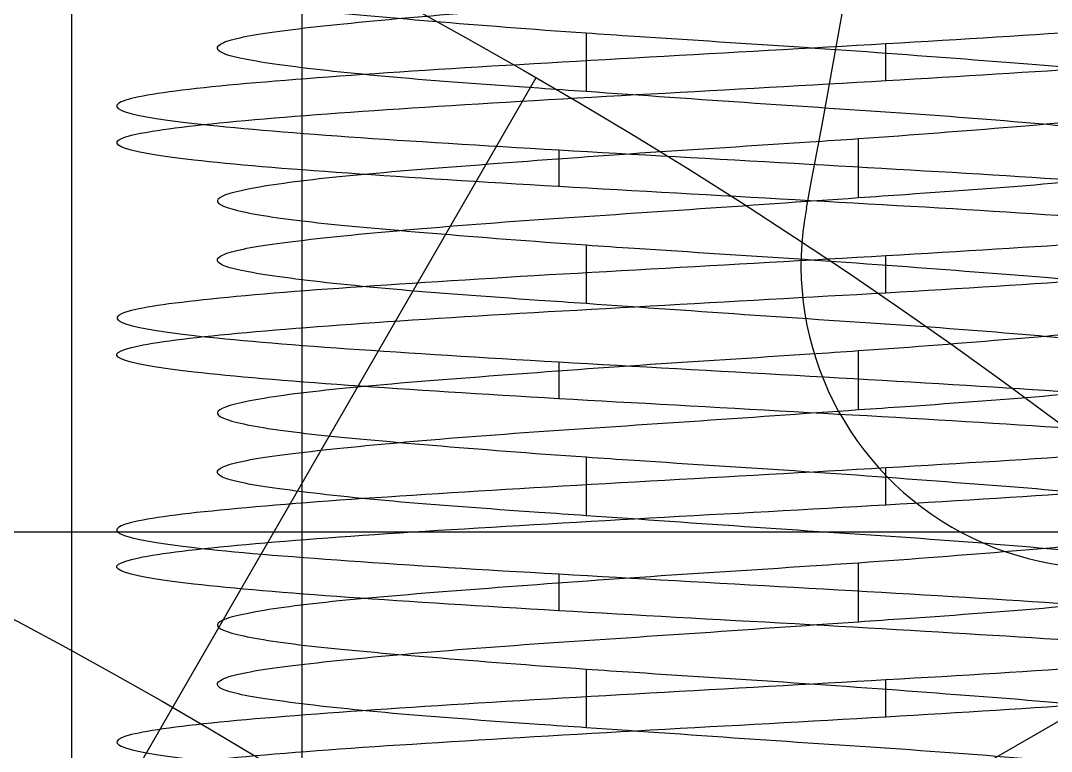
# Model space of a CAD drawing. Header units: inches. Extents: x -3.4 to 11, y -3.7 to 6.8.
# Drawn here: x 0.2756 to 0.4095, y 0.5058 to 0.6008 of the extents above; entities that cross this region are included whole.
import ezdxf

# ---------------------------------------------------------------- set-up
doc = ezdxf.new("R2010")
doc.units = ezdxf.units.IN
doc.header["$MEASUREMENT"] = 0
for name, color, linetype in [('1', 7, 'Continuous'), ('3', 7, 'Continuous'), ('4', 7, 'Continuous'), ('51', 7, 'Continuous')]:
    doc.layers.add(name, color=color, linetype=linetype)

# ---------------------------------------------------------------- blocks, each defined once
blk = doc.blocks.new('motor mount_v6_adapter')
at = {"layer": '1', "color": 0}
for p, q in [((-15.140381057, 0, 7.5), (-15.140381057, 6.000000000000001, 7.5)), ((-15.140381057, 0, -7.5), (-15.140381057, 6.000000000000001, -7.5))]:
    blk.add_line(p, q, dxfattribs=at)
blk = doc.blocks.new('50mm 5972K129_BALL BEARING')
at = {"layer": '3', "color": 0, "extrusion": (8.55166289179388e-31, -6.98296267768627e-15, -1)}
blk.add_arc((-7.696496602614496e-30, -6.284666409917655e-14, -9), 45, 0, 180, dxfattribs=at)
at = {"layer": '3', "color": 0}
blk.add_arc((0, 0, 9), 45, 180, 0, dxfattribs=at)
at = {"layer": '4', "color": 0, "extrusion": (-5.210663122457951e-78, -6.98296267768627e-15, -1)}
blk.add_arc((1.994319220277201e-91, -6.284666409917655e-14, -9), 25, 3.903410050698661e-106, 180, dxfattribs=at)
at = {"layer": '4', "color": 0}
blk.add_arc((0, 0, 9), 25, 180, 0, dxfattribs=at)
blk = doc.blocks.new('M4x8')
at = {"layer": '51', "color": 0}
for p, q in [((-2, 0, -5.61068363), (-2, 0, -5.48931637)), ((-2, 0, -4.91068363), (-2, 0, -4.78931637)), ((-2, 0, -4.21068363), (-2, 0, -4.089316370000001)), ((-2, 0, -3.51068363), (-2, 0, -3.38931637)), ((-1.666666667, 3.63e-07, -4.596866305000001), (-1.666666667, 0, -4.403133719000001)), ((-1.666666667, 0, -5.296866281), (-1.666666667, 0, -5.103133719000001)), ((-1.666666667, 0, -3.896866281), (-1.666666667, 0, -3.703133719)), ((1.666666667, 0, -3.353133719000001), (1.666666667, -2.000000000000001e-09, -3.546866281)), ((2, 0, -5.139316370000001), (2, 0, -5.260683630000001)), ((2, 0, -4.43931637), (2, 0, -4.56068363)), ((2, 0, -3.739316370000001), (2, 0, -3.86068363)), ((1.666666667, -3e-09, -5.45313372), (1.666666667, -7.999999999999989e-09, -5.646866281)), ((1.666666667, -3e-09, -4.75313372), (1.666666667, -2e-09, -4.946866281)), ((1.666666667, -3e-09, -4.05313372), (1.666666667, -1e-08, -4.246866281))]:
    blk.add_line(p, q, dxfattribs=at)
for points, knots in [([(-2, 0, -3.38931637), (-2, 0.5262191250000001, -3.418706999), (-1.782941995, 1.045432204, -3.447996442), (-1.045688129, 1.782791907, -3.506187689), (-0.523740329, 1.999743874, -3.535072963000001), (0.52178237, 2.000255647, -3.593450437), (1.041584094, 1.786819809, -3.622690882000001), (1.786754889, 1.041695455, -3.681502314), (2, 0.5215116, -3.710188669), (2, 0, -3.739316370000001)], [0, 0, 0, 0, 0.25, 0.25, 0.5, 0.5, 0.75, 0.75, 1, 1, 1, 1]), ([(2, 0, -5.96068363), (2, 0.52380668, -5.931427742), (1.783043919, 1.045175057, -5.902014252), (1.046181408, 1.78245364, -5.843848598), (0.525713952, 1.999767283, -5.815038069), (-0.523941788, 2.000232324, -5.756428156000001), (-1.043878428, 1.784710678, -5.727139493000001), (-1.7851668, 1.043098208, -5.66861156), (-2, 0.5211664390000001, -5.639792053), (-2, 0, -5.61068363)], [0, 0, 0, 0, 0.25, 0.25, 0.5, 0.5, 0.75, 0.75, 1, 1, 1, 1]), ([(-2, 0, -4.089316370000001), (-2, 0.522082727, -4.118475971), (-1.787557255, 1.04103881, -4.147635953), (-1.040229988, 1.788028052, -4.206614702), (-0.5211115980000001, 2.000206151, -4.235203942), (0.522692793, 1.999793537, -4.293517123), (1.045003852, 1.783327225, -4.322965301), (1.783055212, 1.045467912, -4.381205805), (2, 0.528046057, -4.409823703), (2, 0, -4.43931637)], [0, 0, 0, 0, 0.25, 0.25, 0.5, 0.5, 0.75, 0.75, 1, 1, 1, 1]), ([(2, 0, -3.86068363), (2, 0.528321086, -3.831175602000001), (1.783160462, 1.045412882, -3.802017408), (1.044706232, 1.783574562, -3.743738208), (0.522314578, 1.99982512, -3.714850185), (-0.52097445, 2.000174655, -3.656591916), (-1.040630927, 1.787561963, -3.627371295000001), (-1.786908547, 1.041752534, -3.568498595), (-2, 0.522377636, -3.539859701000001), (-2, 0, -3.51068363)], [0, 0, 0, 0, 0.25, 0.25, 0.5, 0.5, 0.75, 0.75, 1, 1, 1, 1]), ([(-2, 0, -4.78931637), (-2, 0.522623606, -4.81850618), (-1.783339022, 1.044828285, -4.847961573), (-1.046083675, 1.782602917, -4.906159996), (-0.527207906, 1.999859816, -4.934875323), (0.526143771, 2.000140043, -4.993697988), (1.044972303, 1.783686554, -5.022942529), (1.78434142, 1.043853695, -5.081327619), (2, 0.521364187, -5.110196902), (2, 0, -5.139316370000001)], [0, 0, 0, 0, 0.25, 0.25, 0.5, 0.5, 0.75, 0.75, 1, 1, 1, 1]), ([(2, 0, -4.56068363), (2, 0.521512195, -4.531555895), (1.784119341, 1.044050101, -4.502099979), (1.045293092, 1.783391372, -4.443777642), (0.5270359420000001, 2.000093669, -4.415123093), (-0.527746615, 1.999906268, -4.356204472), (-1.04594258, 1.782740507, -4.326982389), (-1.783466311, 1.044704511, -4.268739949), (-2, 0.522298466, -4.239855279), (-2, 0, -4.21068363)], [0, 0, 0, 0, 0.25, 0.25, 0.5, 0.5, 0.75, 0.75, 1, 1, 1, 1]), ([(2, 0, -5.260683630000001), (2, 0.523686416, -5.231434459000001), (1.785158757, 1.04358912, -5.202172148000001), (1.042045728, 1.786060117, -5.143531208), (0.520856232, 2.000064801, -5.114776951), (-0.521353761, 1.999935168, -5.056562519), (-1.043510869, 1.784612729, -5.027139705), (-1.783756697, 1.044973479, -4.968751633), (-2, 0.525879436, -4.940055285), (-2, 0, -4.91068363)], [0, 0, 0, 0, 0.25, 0.25, 0.5, 0.5, 0.75, 0.75, 1, 1, 1, 1]), ([(-2, 0, -5.48931637), (-2, 0.525253495, -5.518653066), (-1.784056902, 1.04468398, -5.547914699), (-1.043170682, 1.784942177, -5.606380122), (-0.521160687, 1.999968531, -5.635209348), (0.520919127, 2.000031462, -5.693409901000001), (1.042410729, 1.785676268, -5.722775727), (1.784720647, 1.044046012, -5.781322193), (2, 0.524178088, -5.810039739), (2, 0, -5.83931637)], [0, 0, 0, 0, 0.25, 0.25, 0.5, 0.5, 0.75, 0.75, 1, 1, 1, 1]), ([(-1.666666667, -7.394000000000001e-06, -5.103133224), (-1.666666909, 0.054697586, -5.106799721000001), (-1.66396714, 0.10947465, -5.110379017), (-1.658585866, 0.163922852, -5.113916417), (-1.640192294, 0.35003064, -5.126007501), (-1.589320451, 0.535538029, -5.138003592), (-1.510229884, 0.7049705500000001, -5.150570588), (-1.431168609, 0.874340319, -5.16313293), (-1.321748646, 1.032324896, -5.176626963), (-1.190996516, 1.165892395, -5.189205516), (-1.060200143, 1.299505089, -5.201788326), (-0.9044239860000001, 1.412360321, -5.213616597000001), (-0.736689056, 1.495014051, -5.225934227), (-0.569009024, 1.577640729, -5.238247826000001), (-0.384769697, 1.632377641, -5.251462202), (-0.199222775, 1.654716914, -5.264449969), (-0.013664504, 1.677057553, -5.27743853), (0.178378694, 1.667607432, -5.289736871000001), (0.3609070580000001, 1.627121346, -5.301734859), (0.543458946, 1.586630042, -5.313734395000001), (0.721495359, 1.513989749, -5.326278176), (0.8802284710000001, 1.41526521, -5.339161915), (1.038933373, 1.316558218, -5.352043364), (1.182749736, 1.189046124, -5.365229363), (1.29977053, 1.043251814, -5.377328986), (1.416835599, 0.897402342, -5.389433187), (1.510268316, 0.729265953, -5.401578169), (1.572294032, 0.552873632, -5.414281334000001), (1.634317753, 0.376486986, -5.426984090000001), (1.666666667, 0.18698527, -5.440601416000001), (1.666666667, -3e-09, -5.45313372)], [-0.0425974672219721, -0.0425974672219721, -0.0425974672219721, -0.0425974672219721, -0.0424321719794484, -0.0424321719794484, -0.0424321719794484, -0.0418597322120244, -0.0418597322120244, -0.0418597322120244, -0.0412875167100719, -0.0412875167100719, -0.0412875167100719, -0.0407150960516932, -0.0407150960516932, -0.0407150960516932, -0.0401428712801514, -0.0401428712801514, -0.0401428712801514, -0.0395706043840581, -0.0395706043840581, -0.0395706043840581, -0.0389982616564871, -0.0389982616564871, -0.0389982616564871, -0.0384260269990502, -0.0384260269990502, -0.0384260269990502, -0.0378535687494745, -0.0378535687494745, -0.0378535687494745, -0.0372811358652758, -0.0372811358652758, -0.0372811358652758, -0.0372811358652758]), ([(-1.666666667, -7.305e-06, -3.00313323), (-1.666666906, 0.054697644, -3.006799725), (-1.663967137, 0.109474678, -3.010379018), (-1.658585867, 0.163922849, -3.013916417), (-1.640192295, 0.350030636, -3.026007501), (-1.589320452, 0.535538026, -3.038003592), (-1.510229885, 0.704970547, -3.050570588), (-1.431168611, 0.8743403170000001, -3.063132930000001), (-1.321748648, 1.032324893, -3.076626963), (-1.190996518, 1.165892393, -3.089205516), (-1.060200146, 1.299505087, -3.101788325), (-0.904423989, 1.412360319, -3.113616597), (-0.7366890580000001, 1.49501405, -3.125934227), (-0.5690090270000001, 1.577640728, -3.138247826), (-0.3847697, 1.63237764, -3.151462202), (-0.199222778, 1.654716913, -3.164449969000001), (-0.013664507, 1.677057553, -3.17743853), (0.17837869, 1.667607432, -3.18973687), (0.360907055, 1.627121346, -3.201734859000001), (0.5434589430000001, 1.586630043, -3.213734394), (0.7214953560000001, 1.513989751, -3.226278176), (0.8802284690000001, 1.415265212, -3.239161915), (1.03893337, 1.31655822, -3.252043364), (1.182749734, 1.189046127, -3.265229362), (1.299770528, 1.043251817, -3.277328986000001), (1.416835597, 0.8974023440000001, -3.289433187), (1.510268315, 0.7292659560000001, -3.301578169), (1.572294031, 0.552873636, -3.314281334), (1.634317752, 0.376486989, -3.32698409), (1.666666667, 0.186985273, -3.340601416), (1.666666667, 0, -3.353133719000001)], [-0.0744953436894853, -0.0744953436894853, -0.0744953436894853, -0.0744953436894853, -0.0743300491336196, -0.0743300491336196, -0.0743300491336196, -0.0737576114219891, -0.0737576114219891, -0.0737576114219891, -0.0731853979750256, -0.0731853979750256, -0.0731853979750256, -0.0726129793723744, -0.0726129793723744, -0.0726129793723744, -0.0720407566558532, -0.0720407566558532, -0.0720407566558532, -0.0714684918149349, -0.0714684918149349, -0.0714684918149349, -0.0708961511428076, -0.0708961511428076, -0.0708961511428076, -0.070323918540429, -0.070323918540429, -0.070323918540429, -0.0697514623467122, -0.0697514623467122, -0.0697514623467122, -0.0691790315182782, -0.0691790315182782, -0.0691790315182782, -0.0691790315182782]), ([(-1.666666667, -2.26e-06, -4.403133568), (-1.666666741, 0.054701011, -4.406799945), (-1.663966972, 0.109476352, -4.410379127), (-1.658585866, 0.163922853, -4.413916417), (-1.640192294, 0.35003064, -4.426007501), (-1.589320451, 0.535538029, -4.438003592), (-1.510229884, 0.7049705500000001, -4.450570588), (-1.431168609, 0.87434032, -4.46313293), (-1.321748646, 1.032324896, -4.476626963), (-1.190996516, 1.165892395, -4.489205516), (-1.060200143, 1.299505089, -4.501788326), (-0.9044239860000001, 1.412360321, -4.513616597), (-0.736689055, 1.495014051, -4.525934227), (-0.569009024, 1.577640729, -4.538247826), (-0.384769697, 1.632377641, -4.551462202), (-0.199222774, 1.654716914, -4.564449969), (-0.013664504, 1.677057553, -4.57743853), (0.178378694, 1.667607432, -4.589736871000001), (0.3609070580000001, 1.627121346, -4.601734859), (0.543458946, 1.586630042, -4.613734395), (0.721495359, 1.513989749, -4.626278176), (0.880228472, 1.41526521, -4.639161915), (1.038933373, 1.316558218, -4.652043364000001), (1.182749736, 1.189046124, -4.665229363), (1.29977053, 1.043251814, -4.677328986), (1.416835599, 0.897402341, -4.689433187), (1.510268316, 0.729265953, -4.701578169), (1.572294032, 0.552873632, -4.714281334), (1.634317753, 0.376486986, -4.72698409), (1.666666667, 0.18698527, -4.740601416), (1.666666667, -3e-09, -4.75313372)], [-0.0532301002912052, -0.0532301002912052, -0.0532301002912052, -0.0532301002912052, -0.0530648104238498, -0.0530648104238498, -0.0530648104238498, -0.0524923713418232, -0.0524923713418232, -0.0524923713418232, -0.0519201565249996, -0.0519201565249996, -0.0519201565249996, -0.0513477365519953, -0.0513477365519953, -0.0513477365519953, -0.0507755124655935, -0.0507755124655935, -0.0507755124655935, -0.0502032462546905, -0.0502032462546905, -0.0502032462546905, -0.0496309042124008, -0.0496309042124008, -0.0496309042124008, -0.0490586702401157, -0.0490586702401157, -0.0490586702401157, -0.0484862126759597, -0.0484862126759597, -0.0484862126759597, -0.0479137804771503, -0.0479137804771503, -0.0479137804771503, -0.0479137804771503]), ([(-1.666666667, -2.341e-06, -3.703133562000001), (-1.666666744, 0.054700957, -3.706799941), (-1.663966975, 0.109476325, -3.710379125), (-1.658585866, 0.163922853, -3.713916417000001), (-1.640192294, 0.35003064, -3.726007501000001), (-1.58932045, 0.535538029, -3.738003592000001), (-1.510229884, 0.7049705500000001, -3.750570588), (-1.431168609, 0.87434032, -3.76313293), (-1.321748646, 1.032324896, -3.776626963), (-1.190996515, 1.165892396, -3.789205516), (-1.060200143, 1.29950509, -3.801788326), (-0.9044239860000001, 1.412360321, -3.813616597), (-0.736689055, 1.495014051, -3.825934227), (-0.569009024, 1.577640729, -3.838247826), (-0.384769696, 1.632377641, -3.851462202), (-0.199222774, 1.654716914, -3.864449969), (-0.013664504, 1.677057553, -3.87743853), (0.178378694, 1.667607432, -3.889736871), (0.3609070580000001, 1.627121346, -3.901734859), (0.543458946, 1.586630042, -3.913734395000001), (0.721495359, 1.513989749, -3.926278176), (0.880228472, 1.41526521, -3.939161915), (1.038933373, 1.316558218, -3.952043364), (1.182749737, 1.189046124, -3.965229363), (1.29977053, 1.043251814, -3.977328986), (1.416835599, 0.897402341, -3.989433187), (1.510268317, 0.729265953, -4.001578169), (1.572294033, 0.552873632, -4.014281334), (1.634317753, 0.376486986, -4.02698409), (1.666666667, 0.18698527, -4.040601416), (1.666666667, -3e-09, -4.05313372)], [-0.0638627258923548, -0.0638627258923548, -0.0638627258923548, -0.0638627258923548, -0.0636974361403396, -0.0636974361403396, -0.0636974361403396, -0.0631249977435103, -0.0631249977435103, -0.0631249977435103, -0.0625527836116154, -0.0625527836116154, -0.0625527836116154, -0.0619803643237853, -0.0619803643237853, -0.0619803643237853, -0.0614081409223234, -0.0614081409223234, -0.0614081409223234, -0.0608358753964106, -0.0608358753964106, -0.0608358753964106, -0.060263534039202, -0.060263534039202, -0.060263534039202, -0.0596913007518685, -0.0596913007518685, -0.0596913007518685, -0.0591188438729317, -0.0591188438729317, -0.0591188438729317, -0.0585464123593117, -0.0585464123593117, -0.0585464123593117, -0.0585464123593117]), ([(1.666666667, -2.000000000000001e-09, -4.946866281), (1.666666667, 0.05470239500000001, -4.943199965), (1.66396691, 0.109476855, -4.93962084), (1.658585903, 0.163922487, -4.936083607), (1.640192371, 0.350030278, -4.923992522000001), (1.589320569, 0.535537679, -4.911996432), (1.510230039, 0.704970217, -4.899429437), (1.431168802, 0.874340004, -4.886867096), (1.321748873, 1.032324605, -4.873373063), (1.190996772, 1.165892133, -4.860794509), (1.06020043, 1.299504856, -4.848211698), (0.904424298, 1.412360122, -4.836383427), (0.736689385, 1.495013889, -4.824065797), (0.569009372, 1.577640603, -4.811752199), (0.384770056, 1.632377556, -4.798537824), (0.199223139, 1.65471687, -4.785550057), (0.013664873, 1.67705755, -4.772561495), (-0.178378326, 1.667607471, -4.760263153), (-0.3609066990000001, 1.627121425, -4.748265164000001), (-0.543458596, 1.586630162, -4.736265629), (-0.7214950250000001, 1.513989908, -4.723721849), (-0.88022816, 1.415265404, -4.71083811), (-1.038933083, 1.316558447, -4.697956661), (-1.182749474, 1.189046385, -4.684770662), (-1.2997703, 1.0432521, -4.672671038000001), (-1.416835401, 0.8974026540000001, -4.660566836), (-1.510268156, 0.729266286, -4.648421855), (-1.572293911, 0.5528739790000001, -4.635718691), (-1.63431767, 0.3764873460000001, -4.623015935), (-1.666666626, 0.186985637, -4.60939861), (-1.666666667, 3.63e-07, -4.596866305000001)], [-0.0645353699126762, -0.0645353699126762, -0.0645353699126762, -0.0645353699126762, -0.0643733369255755, -0.0643733369255755, -0.0643733369255755, -0.0638121682269467, -0.0638121682269467, -0.0638121682269467, -0.0632512193781905, -0.0632512193781905, -0.0632512193781905, -0.0626900694126478, -0.0626900694126478, -0.0626900694126478, -0.0621291114766313, -0.0621291114766313, -0.0621291114766313, -0.0615681122458328, -0.0615681122458328, -0.0615681122458328, -0.0610070386762559, -0.0610070386762559, -0.0610070386762559, -0.0604460710492349, -0.0604460710492349, -0.0604460710492349, -0.0598848842322451, -0.0598848842322451, -0.0598848842322451, -0.0593237222808543, -0.0593237222808543, -0.0593237222808543, -0.0593237222808543]), ([(1.666666667, -2.000000000000001e-09, -3.546866281), (1.666666667, 0.054702502, -3.543199958000001), (1.6639669, 0.10947707, -3.539620826000001), (1.658585871, 0.163922808, -3.536083586000001), (1.640192303, 0.350030596, -3.523992502), (1.589320465, 0.535537986, -3.511996411), (1.510229903, 0.7049705090000001, -3.499429415), (1.431168632, 0.874340281, -3.486867073), (1.321748674, 1.032324861, -3.47337304), (1.190996547, 1.165892364, -3.460794487), (1.060200178, 1.299505061, -3.448211677000001), (0.9044240240000001, 1.412360297, -3.436383406), (0.736689095, 1.495014032, -3.424065776), (0.569009066, 1.577640714, -3.411752177), (0.38476974, 1.63237763, -3.398537801), (0.199222819, 1.654716908, -3.385550034), (0.013664549, 1.677057552, -3.372561473), (-0.178378649, 1.667607436, -3.360263132), (-0.360907015, 1.627121355, -3.348265143), (-0.543458904, 1.586630056, -3.336265608), (-0.721495318, 1.513989768, -3.323721827), (-0.880228434, 1.415265234, -3.310838088000001), (-1.038933338, 1.316558245, -3.297956639000001), (-1.182749705, 1.189046156, -3.284770640000001), (-1.299770502, 1.043251849, -3.272671017), (-1.416835575, 0.8974023790000001, -3.260566816), (-1.510268297, 0.729265994, -3.248421834), (-1.572294018, 0.552873674, -3.235718669000001), (-1.634317743, 0.376487029, -3.223015913), (-1.666666662, 0.186985314, -3.209398587), (-1.666666667, 4.1e-08, -3.196866283)], [-0.0436887592398564, -0.0436887592398564, -0.0436887592398564, -0.0436887592398564, -0.0435267255455505, -0.0435267255455505, -0.0435267255455505, -0.0429655555033691, -0.0429655555033691, -0.0429655555033691, -0.0424046053115143, -0.0424046053115143, -0.0424046053115143, -0.0418434540022099, -0.0418434540022099, -0.0418434540022099, -0.0412824947232356, -0.0412824947232356, -0.0412824947232356, -0.0407214941490665, -0.0407214941490665, -0.0407214941490665, -0.040160419236281, -0.040160419236281, -0.040160419236281, -0.0395994502660661, -0.0395994502660661, -0.0395994502660661, -0.0390382621055807, -0.0390382621055807, -0.0390382621055807, -0.0384770988110579, -0.0384770988110579, -0.0384770988110579, -0.0384770988110579]), ([(1.666666667, -8.000000000000002e-09, -5.646866281), (1.666666667, 0.05470071600000001, -5.643200078), (1.663967076, 0.109473496, -5.63962106), (1.658586397, 0.163917479, -5.636083932), (1.640193428, 0.350025326, -5.62399284), (1.589322185, 0.535532881, -5.611996760000001), (1.510232167, 0.704965659, -5.599429775), (1.43117144, 0.874335685, -5.586867443), (1.321751989, 1.032320616, -5.573373418000001), (1.191000291, 1.165888538, -5.560794847), (1.060204353, 1.299501654, -5.548212020000001), (0.904428563, 1.41235739, -5.536383749000001), (0.736693901, 1.495011664, -5.524066129), (0.569014136, 1.577638885, -5.511752539), (0.384774984, 1.632376394, -5.498538178), (0.199228134, 1.654716268, -5.485550406000001), (0.013669937, 1.677057508, -5.47256184), (-0.178373289, 1.66760801, -5.460263473000001), (-0.360901784, 1.627122515, -5.448265487), (-0.5434538040000001, 1.586631803, -5.436265955000001), (-0.721490454, 1.513992087, -5.423722190000001), (-0.8802238880000001, 1.415268061, -5.410838457000001), (-1.038929109, 1.316561582, -5.397957014), (-1.182745884, 1.189049956, -5.384770993), (-1.299767149, 1.043256026, -5.372671364), (-1.416832691, 0.897406932, -5.360567156), (-1.510265955, 0.7292708450000001, -5.348422188000001), (-1.572292242, 0.552878723, -5.335719033), (-1.634316535, 0.376492275, -5.323016286), (-1.666666062, 0.18699066, -5.309398966), (-1.666666667, 5.386000000000001e-06, -5.296866642000001)], [-0.0749586565392393, -0.0749586565392393, -0.0749586565392393, -0.0749586565392393, -0.0747966287140288, -0.0747966287140288, -0.0747966287140288, -0.0742354606862166, -0.0742354606862166, -0.0742354606862166, -0.0736745125091398, -0.0736745125091398, -0.0736745125091398, -0.0731133632183474, -0.0731133632183474, -0.0731133632183474, -0.0725524059514892, -0.0725524059514892, -0.0725524059514892, -0.0719914073947912, -0.0719914073947912, -0.0719914073947912, -0.0714303344941034, -0.0714303344941034, -0.0714303344941034, -0.0708693675395679, -0.0708693675395679, -0.0708693675395679, -0.0703081813918491, -0.0703081813918491, -0.0703081813918491, -0.0697470201049625, -0.0697470201049625, -0.0697470201049625, -0.0697470201049625]), ([(1.666666667, -1e-08, -4.246866281), (1.666666667, 0.054699366, -4.243200168000001), (1.66396721, 0.109470792, -4.239621237), (1.658586796, 0.163913445, -4.236084194), (1.640194279, 0.350021337, -4.223993095000001), (1.589323488, 0.5355290160000001, -4.211997025), (1.510233881, 0.704961987, -4.199430047), (1.431173566, 0.8743322060000001, -4.186867724), (1.321754498, 1.032317404, -4.173373704000001), (1.191003126, 1.165885643, -4.16079512), (1.060207514, 1.299499075, -4.14821228), (0.904431999, 1.41235519, -4.136384009), (0.736697538, 1.495009871, -4.124066396), (0.569017973, 1.577637502, -4.111752814000001), (0.384778953, 1.632375459, -4.098538464), (0.199232156, 1.654715784, -4.085550688), (0.013674015, 1.677057475, -4.072562118), (-0.178369232, 1.667608444, -4.060263731), (-0.360897824, 1.627123394, -4.048265748), (-0.543449944, 1.586633125, -4.036266218), (-0.7214867730000001, 1.513993841, -4.023722465), (-0.8802204470000001, 1.415270201, -4.010838736), (-1.038925908, 1.316564108, -3.997957297000001), (-1.182742992, 1.189052833, -3.98477126), (-1.299764612, 1.043259187, -3.972671626), (-1.416830509, 0.897410378, -3.960567414), (-1.510264182, 0.7292745170000001, -3.948422455), (-1.572290899, 0.552882545, -3.935719308), (-1.634315621, 0.3764962450000001, -3.923016569), (-1.666665609, 0.186994706, -3.909399252), (-1.666666667, 9.431e-06, -3.896866913000001)], [-0.0541120708236639, -0.0541120708236639, -0.0541120708236639, -0.0541120708236639, -0.0539500466151693, -0.0539500466151693, -0.0539500466151693, -0.0533888772430824, -0.0533888772430824, -0.0533888772430824, -0.0528279277231639, -0.0528279277231639, -0.0528279277231639, -0.0522667770913279, -0.0522667770913279, -0.0522667770913279, -0.0517058184795673, -0.0517058184795673, -0.0517058184795673, -0.0511448185818085, -0.0511448185818085, -0.0511448185818085, -0.0505837443356129, -0.0505837443356129, -0.0505837443356129, -0.050022776038822, -0.050022776038822, -0.050022776038822, -0.0494615885455229, -0.0494615885455229, -0.0494615885455229, -0.0489004259093002, -0.0489004259093002, -0.0489004259093002, -0.0489004259093002]), ([(-2, 0, -5.61068363), (-2, -0.521166207, -5.581575219), (-1.785198367, -1.043056145, -5.55218369), (-1.043886829, -1.784712756, -5.493668099), (-0.5239119670000001, -2.000233033, -5.464953386000001), (0.525689638, -1.999766572, -5.406314572), (1.046153474, -1.782469348, -5.376962016000001), (1.783024902, -1.045206326, -5.318778525), (2, -0.523827679, -5.28994069), (2, 0, -5.260683630000001)], [0, 0, 0, 0, 0.25, 0.25, 0.5, 0.5, 0.75, 0.75, 1, 1, 1, 1]), ([(2, 0, -5.139316370000001), (2, -0.521319289, -5.168433331000001), (1.786222998, -1.042146053, -5.197737393000001), (1.042424902, -1.786060278, -5.256445335), (0.522323936, -2.000262671000001, -5.285134294000001), (-0.524333558, -1.999736824, -5.343610706000001), (-1.045900085, -1.782628126, -5.373023839000001), (-1.782915, -1.045410985, -5.431206939000001), (-2, -0.52537173, -5.459973071), (-2, 0, -5.48931637)], [0, 0, 0, 0, 0.25, 0.25, 0.5, 0.5, 0.75, 0.75, 1, 1, 1, 1]), ([(-2, 0, -4.91068363), (-2, -0.525980648, -4.881306321), (-1.782935063, -1.045422105, -4.852003302), (-1.045760389, -1.782736667, -4.793817724), (-0.523898958, -1.999740614, -4.764935785), (0.521916652, -2.000258895, -4.706542174), (1.041813275, -1.786610467, -4.677292257000001), (1.786601005, -1.041829502, -4.618508604000001), (2, -0.521451891, -4.589807996), (2, 0, -4.56068363)], [0, 0, 0, 0, 0.25, 0.25, 0.5, 0.5, 0.75, 0.75, 1, 1, 1, 1]), ([(2, 0, -4.43931637), (2, -0.528022199, -4.468807705), (1.783203223, -1.045391843, -4.497979588), (1.0445803, -1.783678737, -4.556271361), (0.522182387, -1.999837475, -4.585156775), (-0.520936678, -2.000162331, -4.643406396), (-1.040791098, -1.787385025, -4.672642384000001), (-1.786684355, -1.041993451, -4.731482676), (-2, -0.522498588, -4.760133543), (-2, 0, -4.78931637)], [0, 0, 0, 0, 0.25, 0.25, 0.5, 0.5, 0.75, 0.75, 1, 1, 1, 1]), ([(-2, 0, -4.21068363), (-2, -0.522187571, -4.181518174), (-1.787313985, -1.041303694, -4.152344477), (-1.040390928, -1.787845458, -4.09339837), (-0.521052781, -2.000195152, -4.064792396), (0.522549843, -1.999804568, -4.006491239), (1.044886871, -1.783421555, -3.977042531), (1.783085487, -1.045460263, -3.918793205), (2, -0.528332278, -3.890192283), (2, 0, -3.86068363)], [0, 0, 0, 0, 0.25, 0.25, 0.5, 0.5, 0.75, 0.75, 1, 1, 1, 1]), ([(2, 0, -3.739316370000001), (2, -0.521577572, -3.768447756), (1.784036003, -1.044129541, -3.797906532), (1.045391561, -1.783296791, -3.856214653), (0.527388206, -2.000074555, -3.884857888), (-0.527953521, -1.999925405, -3.943806428), (-1.045889665, -1.782795046, -3.973013334), (-1.783525304, -1.04464389, -4.031264808), (-2, -0.522187954, -4.060150893000001), (-2, 0, -4.089316370000001)], [0, 0, 0, 0, 0.25, 0.25, 0.5, 0.5, 0.75, 0.75, 1, 1, 1, 1]), ([(-2, 0, -3.51068363), (-2, -0.522497825, -3.481500845), (-1.783389951, -1.044773827, -3.452042507), (-1.046046132, -1.782643979, -3.39383698), (-0.527408754, -1.999876169, -3.365136455), (0.526469173, -2.00012372, -3.306283278), (1.045086295, -1.783578354, -3.277048832), (1.784249841, -1.043939468, -3.218679250000001), (2, -0.52141437, -3.189805901), (2, 0, -3.16068363)], [0, 0, 0, 0, 0.25, 0.25, 0.5, 0.5, 0.75, 0.75, 1, 1, 1, 1]), ([(2, 0, -3.03931637), (2, -0.523514764, -3.068555953000001), (1.785328816, -1.043413743, -3.097814339), (1.041896486, -1.786214694, -3.156480662), (0.52084471, -2.000077087, -3.185223272), (-0.521436556, -1.999922869, -3.243442527), (-1.043645982, -1.784488434, -3.272870291), (-1.783662557, -1.045056834, -3.331241603), (-2, -0.526125397, -3.359930977), (-2, 0, -3.38931637)], [0, 0, 0, 0, 0.25, 0.25, 0.5, 0.5, 0.75, 0.75, 1, 1, 1, 1]), ([(-1.666666667, 9.431e-06, -3.896866913000001), (-1.666666976, -0.054696225, -3.893200368), (-1.663967207, -0.109473972, -3.889621028000001), (-1.658585867, -0.163922847, -3.886083583), (-1.640192295, -0.350030634, -3.8739925), (-1.589320452, -0.535538023, -3.861996408), (-1.510229886, -0.704970545, -3.849429412000001), (-1.431168612, -0.8743403150000001, -3.836867071), (-1.32174865, -1.032324892, -3.823373037), (-1.190996519, -1.165892391, -3.810794484), (-1.060200147, -1.299505086, -3.798211675000001), (-0.9044239910000001, -1.412360318, -3.786383403), (-0.73668906, -1.495014049, -3.774065773), (-0.569009029, -1.577640727, -3.761752174000001), (-0.384769702, -1.632377639, -3.748537799), (-0.19922278, -1.654716913, -3.735550032), (-0.01366451, -1.677057553, -3.72256147), (0.178378688, -1.667607432, -3.71026313), (0.360907053, -1.627121347, -3.698265141), (0.543458941, -1.586630044, -3.686265606000001), (0.7214953540000001, -1.513989752, -3.673721824), (0.880228467, -1.415265213, -3.660838085), (1.038933369, -1.316558221, -3.647956636), (1.182749732, -1.189046128, -3.634770638), (1.299770526, -1.043251818, -3.622671014), (1.416835596, -0.8974023460000001, -3.610566813), (1.510268314, -0.729265958, -3.598421832000001), (1.572294031, -0.552873638, -3.585718666), (1.634317752, -0.376486991, -3.573015910000001), (1.666666666, -0.186985275, -3.559398584), (1.666666667, -2.000000000000001e-09, -3.546866281)], [-0.0489004259093002, -0.0489004259093002, -0.0489004259093002, -0.0489004259093002, -0.048738382952512, -0.048738382952512, -0.048738382952512, -0.0481772132461498, -0.0481772132461498, -0.0481772132461498, -0.047616263389974, -0.047616263389974, -0.047616263389974, -0.047055112416447, -0.047055112416447, -0.047055112416447, -0.0464941534731766, -0.0464941534731766, -0.0464941534731766, -0.0459331532346983, -0.0459331532346983, -0.0459331532346983, -0.0453720786576892, -0.0453720786576892, -0.0453720786576892, -0.0448111100231585, -0.0448111100231585, -0.0448111100231585, -0.0442499221985153, -0.0442499221985153, -0.0442499221985153, -0.0436887592398564, -0.0436887592398564, -0.0436887592398564, -0.0436887592398564]), ([(-1.666666667, 5.386000000000001e-06, -5.296866642000001), (-1.666666843, -0.05469892400000001, -5.293200192), (-1.663967075, -0.109475312, -5.289620940000001), (-1.658585867, -0.163922847, -5.286083583), (-1.640192295, -0.350030634, -5.273992500000001), (-1.589320452, -0.535538024, -5.261996408), (-1.510229886, -0.704970545, -5.249429412), (-1.431168612, -0.8743403150000001, -5.236867071), (-1.321748649, -1.032324892, -5.223373037), (-1.190996519, -1.165892392, -5.210794484), (-1.060200147, -1.299505086, -5.198211675), (-0.9044239910000001, -1.412360318, -5.186383403), (-0.73668906, -1.495014049, -5.174065773), (-0.569009029, -1.577640727, -5.161752174), (-0.384769702, -1.632377639, -5.148537799000001), (-0.19922278, -1.654716913, -5.135550032), (-0.013664509, -1.677057553, -5.12256147), (0.178378688, -1.667607432, -5.11026313), (0.360907053, -1.627121347, -5.098265141000001), (0.543458941, -1.586630043, -5.086265606000001), (0.7214953540000001, -1.513989751, -5.073721824000001), (0.880228467, -1.415265213, -5.060838085), (1.038933369, -1.316558221, -5.047956636), (1.182749733, -1.189046128, -5.034770638), (1.299770527, -1.043251818, -5.022671014000001), (1.416835596, -0.8974023460000001, -5.010566813000001), (1.510268314, -0.729265958, -4.998421832), (1.572294031, -0.552873637, -4.985718666), (1.634317752, -0.376486991, -4.973015910000001), (1.666666666, -0.186985275, -4.959398584), (1.666666667, -2.000000000000001e-09, -4.946866281)], [-0.0697470201049625, -0.0697470201049625, -0.0697470201049625, -0.0697470201049625, -0.0695849815349454, -0.0695849815349454, -0.0695849815349454, -0.0690238131721999, -0.0690238131721999, -0.0690238131721999, -0.0684628646591143, -0.0684628646591143, -0.0684628646591143, -0.067901715029159, -0.067901715029159, -0.067901715029159, -0.0673407574290006, -0.0673407574290006, -0.0673407574290006, -0.0667797585337332, -0.0667797585337332, -0.0667797585337332, -0.066218685300113, -0.066218685300113, -0.066218685300113, -0.0656577180087175, -0.0656577180087175, -0.0656577180087175, -0.0650965315277344, -0.0650965315277344, -0.0650965315277344, -0.0645353699126762, -0.0645353699126762, -0.0645353699126762, -0.0645353699126762]), ([(-1.666666667, 4.373e-06, -5.996866574), (-1.66666681, -0.054699598, -5.993200148), (-1.663967042, -0.109475644, -5.989620919), (-1.658585868, -0.163922841, -5.986083584), (-1.640192296, -0.3500306280000001, -5.9739925), (-1.589320454, -0.535538018, -5.961996409), (-1.510229889, -0.704970539, -5.949429413000001), (-1.431168615, -0.8743403100000001, -5.936867071), (-1.321748653, -1.032324887, -5.923373038), (-1.190996524, -1.165892387, -5.910794485), (-1.060200152, -1.299505082, -5.898211675000001), (-0.904423996, -1.412360315, -5.886383404000001), (-0.7366890660000001, -1.495014046, -5.874065774), (-0.569009035, -1.577640725, -5.861752175), (-0.384769708, -1.632377638, -5.848537799), (-0.199222786, -1.654716912, -5.835550032), (-0.013664516, -1.677057553, -5.822561471), (0.178378682, -1.667607433, -5.810263130000001), (0.360907047, -1.627121348, -5.798265141), (0.543458935, -1.586630045, -5.786265606), (0.7214953480000001, -1.513989754, -5.773721825), (0.880228462, -1.415265216, -5.760838086), (1.038933364, -1.316558225, -5.747956636), (1.182749728, -1.189046133, -5.734770638), (1.299770523, -1.043251823, -5.722671015), (1.416835593, -0.8974023510000001, -5.710566814), (1.510268311, -0.729265964, -5.698421832), (1.572294029, -0.5528736430000001, -5.685718667000001), (1.634317751, -0.376486997, -5.673015911), (1.666666666, -0.186985281, -5.659398584000001), (1.666666667, -8.000000000000002e-09, -5.646866281)], [-0.0801702994846063, -0.0801702994846063, -0.0801702994846063, -0.0801702994846063, -0.0800082621161696, -0.0800082621161696, -0.0800082621161696, -0.0794470944252488, -0.0794470944252488, -0.0794470944252488, -0.0788861465837259, -0.0788861465837259, -0.0788861465837259, -0.0783249976255777, -0.0783249976255777, -0.0783249976255777, -0.0777640406969899, -0.0777640406969899, -0.0777640406969899, -0.0772030424733484, -0.0772030424733484, -0.0772030424733484, -0.0766419699114367, -0.0766419699114367, -0.0766419699114367, -0.0760810032916274, -0.0760810032916274, -0.0760810032916274, -0.0755198174824887, -0.0755198174824887, -0.0755198174824887, -0.0749586565392393, -0.0749586565392393, -0.0749586565392393, -0.0749586565392393]), ([(-1.666666667, 3.63e-07, -4.596866305000001), (-1.666666679, -0.054702272, -4.593199973), (-1.66396691, -0.109476971, -4.589620833), (-1.658585868, -0.163922839, -4.586083584000001), (-1.640192297, -0.350030627, -4.5739925), (-1.589320455, -0.535538016, -4.561996409), (-1.510229889, -0.704970538, -4.549429413), (-1.431168616, -0.8743403080000001, -4.536867071), (-1.321748654, -1.032324886, -4.523373038000001), (-1.190996525, -1.165892386, -4.510794485), (-1.060200153, -1.299505081, -4.498211675), (-0.9044239970000001, -1.412360314, -4.486383404), (-0.7366890670000001, -1.495014045, -4.474065774), (-0.569009036, -1.577640724, -4.461752175), (-0.3847697090000001, -1.632377638, -4.448537799), (-0.199222787, -1.654716912, -4.435550032), (-0.013664517, -1.677057553, -4.422561471), (0.178378681, -1.667607433, -4.41026313), (0.360907045, -1.627121348, -4.398265141), (0.543458934, -1.586630046, -4.386265606), (0.7214953470000001, -1.513989755, -4.373721825), (0.88022846, -1.415265217, -4.360838086000001), (1.038933363, -1.316558226, -4.347956637), (1.182749727, -1.189046134, -4.334770638), (1.299770522, -1.043251824, -4.322671015), (1.416835592, -0.8974023530000002, -4.310566814000001), (1.510268311, -0.729265965, -4.298421832), (1.572294028, -0.552873645, -4.285718667), (1.63431775, -0.376486999, -4.273015911), (1.666666666, -0.186985283, -4.259398584), (1.666666667, -1e-08, -4.246866281)], [-0.0593237222808543, -0.0593237222808543, -0.0593237222808543, -0.0593237222808543, -0.0591616884895826, -0.0591616884895826, -0.0591616884895826, -0.0586005194552004, -0.0586005194552004, -0.0586005194552004, -0.058039570270743, -0.058039570270743, -0.058039570270743, -0.0574784199691794, -0.0574784199691794, -0.0574784199691794, -0.0569174616976345, -0.0569174616976345, -0.0569174616976345, -0.0563564621309386, -0.0563564621309386, -0.0563564621309386, -0.0557953882257928, -0.0557953882257928, -0.0557953882257928, -0.0552344202630042, -0.0552344202630042, -0.0552344202630042, -0.0546732331103603, -0.0546732331103603, -0.0546732331103603, -0.0541120708236639, -0.0541120708236639, -0.0541120708236639, -0.0541120708236639]), ([(1.666666667, -3e-09, -5.45313372), (1.666666667, -0.054702524, -5.456800043000001), (1.663966898, -0.109477107, -5.460379176), (1.658585866, -0.163922861, -5.463916418), (1.640192292, -0.3500306480000001, -5.476007501), (1.589320448, -0.535538037, -5.488003593), (1.51022988, -0.704970557, -5.500570589000001), (1.431168605, -0.874340327, -5.513132930000001), (1.321748641, -1.032324903, -5.526626964), (1.19099651, -1.165892401, -5.539205517), (1.060200137, -1.299505095, -5.551788326), (0.9044239790000002, -1.412360326, -5.563616597000001), (0.736689048, -1.495014055, -5.575934228), (0.569009016, -1.577640732, -5.588247826), (0.3847696880000001, -1.632377643, -5.601462202), (0.199222766, -1.654716915, -5.614449969000001), (0.013664496, -1.677057553, -5.627438531000001), (-0.178378702, -1.667607431, -5.639736871), (-0.360907066, -1.627121344, -5.65173486), (-0.543458954, -1.586630039, -5.663734395), (-0.721495366, -1.513989746, -5.676278177), (-0.8802284790000001, -1.415265206, -5.689161916), (-1.03893338, -1.316558212, -5.702043365), (-1.182749742, -1.189046118, -5.715229363), (-1.299770535, -1.043251807, -5.727328986), (-1.416835603, -0.8974023340000001, -5.739433188), (-1.51026832, -0.729265946, -5.751578169), (-1.572294035, -0.552873624, -5.764281334), (-1.634317755, -0.3764869780000001, -5.776984091), (-1.666666668, -0.186985262, -5.790601417000001), (-1.666666667, 1.2e-08, -5.80313372)], [-0.0372811358652758, -0.0372811358652758, -0.0372811358652758, -0.0372811358652758, -0.0371158479745266, -0.0371158479745266, -0.0371158479745266, -0.036543407864549, -0.036543407864549, -0.036543407864549, -0.0359711920201752, -0.0359711920201752, -0.0359711920201752, -0.0353987710192475, -0.0353987710192475, -0.0353987710192475, -0.0348265459052831, -0.0348265459052831, -0.0348265459052831, -0.0342542786667336, -0.0342542786667336, -0.0342542786667336, -0.0336819355966702, -0.0336819355966702, -0.0336819355966702, -0.0331097005967992, -0.0331097005967992, -0.0331097005967992, -0.0325372420046615, -0.0325372420046615, -0.0325372420046615, -0.0319648087779241, -0.0319648087779241, -0.0319648087779241, -0.0319648087779241]), ([(1.666666667, 0, -3.353133719000001), (1.666666667, -0.05470173700000001, -3.356799991), (1.663966975, -0.109475533, -3.360379073), (1.658586097, -0.163920515, -3.363916265), (1.640192787, -0.350028328, -3.376007353), (1.589321205, -0.535535789, -3.388003439), (1.510230877, -0.7049684220000001, -3.400570430000001), (1.431169841, -0.8743383030000001, -3.413132767), (1.3217501, -1.032323034, -3.426626797), (1.190998158, -1.165890717, -3.439205358000001), (1.060201975, -1.299503595, -3.451788175), (0.9044259770000002, -1.412359046, -3.463616446), (0.736691163, -1.495013013, -3.475934072), (0.569011248, -1.577639927, -3.488247667), (0.384771997, -1.632377099, -3.501462036), (0.199225106, -1.654716633, -3.514449806), (0.013666867, -1.677057533, -3.527438369), (-0.178376342, -1.667607683, -3.539736721), (-0.360904763, -1.627121855, -3.551734709000001), (-0.543456709, -1.586630808, -3.563734242000001), (-0.721493225, -1.513990766, -3.576278017), (-0.8802264770000001, -1.415266451, -3.589161753), (-1.038931518, -1.316559682, -3.6020432), (-1.18274806, -1.189047791, -3.615229208000001), (-1.299769059, -1.043253646, -3.627328834000001), (-1.416834334, -0.8974043390000002, -3.639433038), (-1.510267289, -0.7292680810000001, -3.651578014), (-1.572293254, -0.552875847, -3.664281174), (-1.634317223, -0.376489287, -3.676983926), (-1.666666404, -0.186987615, -3.69060125), (-1.666666667, -2.341e-06, -3.703133562000001)], [-0.0691790315182782, -0.0691790315182782, -0.0691790315182782, -0.0691790315182782, -0.069013746594744, -0.069013746594744, -0.069013746594744, -0.0684413085400792, -0.0684413085400792, -0.0684413085400792, -0.0678690947507511, -0.0678690947507511, -0.0678690947507511, -0.0672966758069582, -0.0672966758069582, -0.0672966758069582, -0.0667244527468629, -0.0667244527468629, -0.0667244527468629, -0.0661521875646717, -0.0661521875646717, -0.0661521875646717, -0.0655798465487061, -0.0655798465487061, -0.0655798465487061, -0.0650076136043239, -0.0650076136043239, -0.0650076136043239, -0.0644351570668166, -0.0644351570668166, -0.0644351570668166, -0.0638627258923548, -0.0638627258923548, -0.0638627258923548, -0.0638627258923548]), ([(1.666666667, -3e-09, -4.75313372), (1.666666667, -0.054700054, -4.756799878), (1.663967142, -0.109472158, -4.760378853000001), (1.658586595, -0.163915477, -4.763915938), (1.640193851, -0.3500233460000001, -4.776007033000001), (1.589322832, -0.5355309620000002, -4.788003108), (1.510233018, -0.704963836, -4.800570090000001), (1.431172495, -0.874333958, -4.813132418), (1.321753234, -1.032319021, -4.82662644), (1.191001698, -1.165887101, -4.839205018), (1.060205922, -1.299500374, -4.851787851), (0.904430269, -1.412356298, -4.863616122), (0.736695706, -1.495010774, -4.875933739000001), (0.56901604, -1.577638198, -4.888247324), (0.3847769540000001, -1.63237593, -4.90146168), (0.199230131, -1.654716028, -4.914449454), (0.013671961, -1.677057492, -4.927438022), (-0.178371275, -1.667608225, -4.939736399), (-0.360899818, -1.627122951, -4.951734384), (-0.543451888, -1.586632459, -4.963733915), (-0.721488627, -1.513992958, -4.976277673), (-0.88022218, -1.415269124, -4.989161404), (-1.03892752, -1.316562836, -5.002042846), (-1.182744449, -1.189051384, -5.015228874000001), (-1.29976589, -1.043257595, -5.027328506000001), (-1.416831608, -0.897408642, -5.039432716), (-1.510265075, -0.729272668, -5.051577679), (-1.572291575, -0.55288062, -5.064280831), (-1.634316081, -0.376494245, -5.076983573), (-1.666665837, -0.186992669, -5.090600892), (-1.666666667, -7.394000000000001e-06, -5.103133224)], [-0.0479137804771503, -0.0479137804771503, -0.0479137804771503, -0.0479137804771503, -0.047748500265683, -0.047748500265683, -0.047748500265683, -0.0471760608395849, -0.0471760608395849, -0.0471760608395849, -0.0466038456805158, -0.0466038456805158, -0.0466038456805158, -0.0460314253693952, -0.0460314253693952, -0.0460314253693952, -0.0454592009369385, -0.0454592009369385, -0.0454592009369385, -0.0448869343873059, -0.0448869343873059, -0.0448869343873059, -0.0443145919982781, -0.0443145919982781, -0.0443145919982781, -0.0437423576849133, -0.0437423576849133, -0.0437423576849133, -0.0431698997743202, -0.0431698997743202, -0.0431698997743202, -0.0425974672219721, -0.0425974672219721, -0.0425974672219721, -0.0425974672219721]), ([(1.666666667, -3e-09, -4.05313372), (1.666666667, -0.05470176600000001, -4.056799993), (1.663966973, -0.109475589, -4.060379077), (1.658586089, -0.163920596, -4.06391627), (1.64019277, -0.350028408, -4.076007358), (1.589321179, -0.535535867, -4.088003444), (1.510230842, -0.7049684960000001, -4.100570436), (1.431169798, -0.874338374, -4.113132773), (1.32175005, -1.032323099, -4.126626803), (1.190998101, -1.165890776, -4.139205364), (1.060201911, -1.299503647, -4.15178818), (0.904425908, -1.412359091, -4.163616452000001), (0.73669109, -1.495013049, -4.175934078), (0.56901117, -1.577639955, -4.188247672000001), (0.384771917, -1.632377117, -4.201462042), (0.199225025, -1.654716643, -4.214449811), (0.013666785, -1.677057534, -4.227438375), (-0.178376424, -1.667607674, -4.239736726), (-0.360904843, -1.627121837, -4.251734714), (-0.543456787, -1.586630781, -4.263734248), (-0.721493299, -1.513990731, -4.276278022), (-0.8802265470000001, -1.415266407, -4.289161759), (-1.038931583, -1.316559631, -4.302043206), (-1.182748119, -1.189047733, -4.315229213), (-1.29976911, -1.043253582, -4.327328839), (-1.416834378, -0.897404269, -4.339433043), (-1.510267325, -0.729268007, -4.351578019), (-1.572293281, -0.55287577, -4.364281180000001), (-1.634317242, -0.376489207, -4.376983932), (-1.666666413, -0.186987533, -4.390601256), (-1.666666667, -2.26e-06, -4.403133568)], [-0.0585464123593117, -0.0585464123593117, -0.0585464123593117, -0.0585464123593117, -0.0583811271591297, -0.0583811271591297, -0.0583811271591297, -0.0578086884192817, -0.0578086884192817, -0.0578086884192817, -0.0572364739450202, -0.0572364739450202, -0.0572364739450202, -0.0566640543160014, -0.0566640543160014, -0.0566640543160014, -0.0560918305710035, -0.0560918305710035, -0.0560918305710035, -0.0555195647037782, -0.0555195647037782, -0.0555195647037782, -0.0549472230027757, -0.0549472230027757, -0.0549472230027757, -0.0543749893734241, -0.0543749893734241, -0.0543749893734241, -0.0538025321507374, -0.0538025321507374, -0.0538025321507374, -0.0532301002912052, -0.0532301002912052, -0.0532301002912052, -0.0532301002912052])]:
    blk.add_open_spline(points, degree=3, knots=knots, dxfattribs=at)

msp = doc.modelspace()

# ---------------------------------------------------------------- linework, layer by layer
at = {"color": 0}
for p, q in [((-0.1181102362204725, 0.2045729300393701, 0.1889763779527559), (0.8297443395669293, 0.751817024527559, 0.1889763779527559)), ((0, 0, 0.07874015748031496), (0.34251968503937, 0.5932614970866142, 0.07874015748031496)), ((0, 0, 0.07874015748031496), (0.34251968503937, 0.5932614970866142, 0.07874015748031496)), ((0, 0, 0.07874015748031496), (0.34251968503937, 0.5932614970866142, 0.07874015748031496))]:
    msp.add_line(p, q, dxfattribs=at)
for centre, radius in [((0, 0), 1.57480314962536), ((0, 0, 0.8094488188976379), 1.208661417320518), ((0, 0, 0.1889763779527559), 1.117906193954975), ((0, 0), 1.102362204723004), ((0, 0, 3.570078740157481), 1.102362204723004), ((0, 0), 1.098425196839225), ((0, 0), 1.094488188981586), ((0, 0, 0.1889763779527559), 0.8740157480189993), ((0.34251968503937, 0.5932614970866142, 0.07874015748031496), 0.2755905511901634), ((0.34251968503937, 0.5932614970866142, 0.07874015748031496), 0.1811023621917066), ((0.34251968503937, 0.5932614970866142, 0.07874015748031496), 0.1811023621917066), ((0.34251968503937, 0.5932614970866142, 0.07874015748031496), 0.1535433070721627), ((0, 0, 0.07874015748031496), 0.6850393700858745), ((0, 0, 0.1889763779527559), 0.5905511810874178)]:
    msp.add_circle(centre, radius, dxfattribs=at)
for centre, radius, start, end in [((0, 0), 1.771653543314645, 91.27334436140215, 88.72665563859785), ((0, 0), 1.574803149617957, 281.0886227815141, 61.60289195262302), ((0, 0), 1.181102362199613, 91.9102131717182, 88.08978682828185), ((-1.263254653267716, 0.8901671353543308, 0.1889763779527559), 1.670662815988617, 349.1740597776013, 5.275173278832188), ((0.416343614015748, 0.5689784654724409, 0.1889763779527559), 0.03937007875993599, 169.1740597449046, 310.5000423170804)]:
    msp.add_arc(centre, radius, start, end, dxfattribs=at)

# ---------------------------------------------------------------- block references
at = {"color": 0, "extrusion": (0.05071726443673938, 0, 0.9987130514257105), "xscale": 0.03937007874015749, "yscale": 0.03937007874015749, "zscale": 0.03937007874015749, "rotation": 270}
msp.add_blockref('motor mount_v6_adapter', (0.4949547332140747, -0.7675862105775434, 2.482344279020827), dxfattribs=at)
at = {"color": 0, "extrusion": (0, -1, 0), "xscale": 0.03937007874015748, "yscale": 0.03937007874015748, "zscale": 0.03937007874015748, "rotation": 32.60144412719835}
msp.add_blockref('50mm 5972K129_BALL BEARING', (0.8924960778203228, 2.440219756770189, -0.8886555206156497), dxfattribs=at)
at = {"color": 0, "extrusion": (0, 1, 0), "xscale": 0.03937007874015748, "yscale": 0.03937007874015748, "zscale": 0.03937007874015748, "rotation": 285.6467966418091}
msp.add_blockref('M4x8', (-0.3667463696446666, 2.171262619191339, 0.7311752056550197), dxfattribs=at)

doc.saveas('drawing.dxf')
